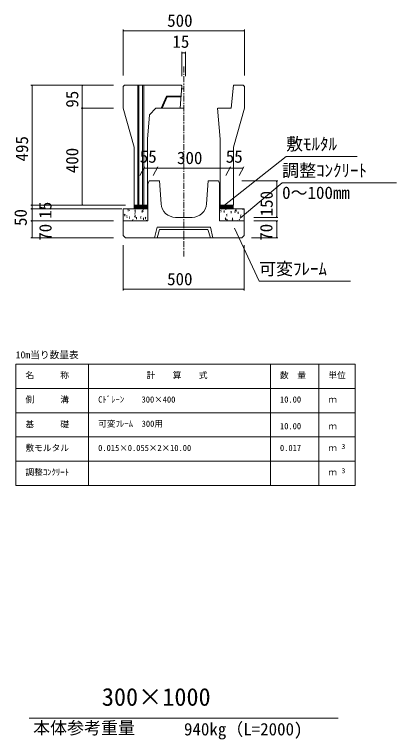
# Model space of a CAD drawing. Units: millimetres on the paper, scale 1:20. Extents: x 2 to 843, y -1 to 593.
# Drawn here: x 206.4 to 285.2, y 334.9 to 484.5 of the extents above; entities that cross this region are included whole.
import ezdxf
from ezdxf.enums import TextEntityAlignment as Align

# ---------------------------------------------------------------- set-up
doc = ezdxf.new("R2010")
doc.units = ezdxf.units.MM
doc.linetypes.add('USER1', pattern=[2, 1.25, -0.25, 0.25, -0.25])
for name, color, linetype, lineweight in [('0_2', 7, 'Continuous', 18), ('D-STR-DIM（寸法）', 7, 'Continuous', 18), ('D-STR-HTXT（旗揚げ）', 4, 'Continuous', 18), ('D-STR-STRn（構造物）', 5, 'Continuous', 18), ('D-STR-TXT（文字）', 7, 'Continuous', 18), ('D-STR（構造物外形線）', 1, 'Continuous', 18)]:
    doc.layers.add(name, color=color, linetype=linetype, lineweight=lineweight)
doc.styles.add('ＭＳ ゴシック', font='')
doc.styles.get('ＭＳ ゴシック').set_extended_font_data('MS Gothic')

msp = doc.modelspace()

# ---------------------------------------------------------------- linework, layer by layer
at = {"layer": '0_2'}
for p, q in [((228.812, 481.136), (228.962, 481.161)), ((228.962, 481.111), (228.812, 481.136)), ((253.662, 481.161), (253.812, 481.136)), ((253.812, 481.136), (253.662, 481.111)), ((240.925, 476.554), (241.075, 476.579)), ((241.075, 476.529), (240.925, 476.554)), ((241.548, 476.579), (241.698, 476.554)), ((241.698, 476.554), (241.548, 476.529)), ((209.99, 469.747), (210.015, 469.897)), ((210.015, 469.897), (210.04, 469.747)), ((220.35, 469.747), (220.375, 469.897)), ((220.375, 469.897), (220.4, 469.747)), ((220.375, 465.147), (220.35, 465.297)), ((220.35, 464.997), (220.375, 465.147)), ((220.4, 465.297), (220.375, 465.147)), ((220.375, 465.147), (220.4, 464.997)), ((233.097, 452.817), (233.247, 452.842)), ((233.247, 452.792), (233.097, 452.817)), ((235.693, 452.842), (235.843, 452.817)), ((235.843, 452.817), (235.693, 452.792)), ((235.843, 452.817), (235.993, 452.842)), ((235.993, 452.792), (235.843, 452.817)), ((250.693, 452.842), (250.843, 452.817)), ((250.843, 452.817), (250.693, 452.792)), ((250.843, 452.817), (250.993, 452.842)), ((250.993, 452.792), (250.843, 452.817)), ((253.44, 452.842), (253.59, 452.817)), ((253.59, 452.817), (253.44, 452.792)), ((260.461, 449.997), (260.486, 450.147)), ((260.486, 450.147), (260.511, 449.997)), ((210.015, 445.147), (209.99, 445.297)), ((209.99, 444.997), (210.015, 445.147)), ((210.015, 444.397), (209.99, 444.547)), ((209.99, 444.247), (210.015, 444.397)), ((210.04, 445.297), (210.015, 445.147)), ((210.015, 445.147), (210.04, 444.997)), ((210.04, 444.547), (210.015, 444.397)), ((210.015, 444.397), (210.04, 444.247)), ((220.375, 445.147), (220.35, 445.297)), ((220.4, 445.297), (220.375, 445.147)), ((260.486, 442.647), (260.461, 442.797)), ((260.511, 442.797), (260.486, 442.647)), ((210.015, 441.897), (209.99, 442.047)), ((209.99, 441.747), (210.015, 441.897)), ((210.04, 442.047), (210.015, 441.897)), ((210.015, 441.897), (210.04, 441.747)), ((260.461, 441.747), (260.486, 441.897)), ((260.486, 441.897), (260.511, 441.747)), ((210.015, 438.397), (209.99, 438.547)), ((210.04, 438.547), (210.015, 438.397)), ((260.486, 438.397), (260.461, 438.547)), ((260.511, 438.547), (260.486, 438.397)), ((228.799, 427.82), (228.949, 427.845)), ((228.949, 427.795), (228.799, 427.82)), ((253.649, 427.845), (253.799, 427.82)), ((253.799, 427.82), (253.649, 427.795))]:
    msp.add_line(p, q, dxfattribs=at)
at = {"layer": '0_2', "color": 9}
for p, q in [((228.812, 481.136), (228.832, 481.136)), ((253.812, 481.136), (253.792, 481.136)), ((240.925, 476.554), (240.945, 476.554)), ((241.698, 476.554), (241.678, 476.554)), ((210.015, 469.897), (210.015, 469.877)), ((220.375, 469.897), (220.375, 469.877)), ((220.375, 465.147), (220.375, 465.167)), ((220.375, 465.147), (220.375, 465.127)), ((233.097, 452.817), (233.117, 452.817)), ((235.843, 452.817), (235.823, 452.817)), ((235.843, 452.817), (235.863, 452.817)), ((250.843, 452.817), (250.823, 452.817)), ((250.843, 452.817), (250.863, 452.817)), ((253.59, 452.817), (253.57, 452.817)), ((260.486, 450.147), (260.486, 450.127)), ((210.015, 445.147), (210.015, 445.167)), ((210.015, 445.147), (210.015, 445.127)), ((210.015, 444.397), (210.015, 444.417)), ((210.015, 444.397), (210.015, 444.377)), ((220.375, 445.147), (220.375, 445.167)), ((210.015, 441.897), (210.015, 441.917)), ((210.015, 441.897), (210.015, 441.877)), ((260.486, 442.647), (260.486, 442.667)), ((260.486, 441.897), (260.486, 441.877)), ((210.015, 438.397), (210.015, 438.417)), ((260.486, 438.397), (260.486, 438.417)), ((228.799, 427.82), (228.819, 427.82)), ((253.799, 427.82), (253.779, 427.82))]:
    msp.add_line(p, q, dxfattribs=at)
at = {"layer": 'D-STR-DIM（寸法）'}
for p, q in [((228.812, 471.897), (228.812, 481.386)), ((228.832, 481.136), (253.792, 481.136)), ((253.812, 471.897), (253.812, 481.386)), ((240.925, 471.748), (240.925, 476.804)), ((241.678, 476.554), (240.945, 476.554)), ((241.698, 471.748), (241.698, 476.804)), ((226.812, 469.897), (209.765, 469.897)), ((210.015, 469.877), (210.015, 445.167)), ((226.812, 469.897), (220.125, 469.897)), ((220.375, 465.167), (220.375, 469.877)), ((226.812, 465.147), (220.125, 465.147)), ((226.812, 465.147), (220.125, 465.147)), ((220.375, 465.127), (220.375, 445.167)), ((232.22, 451.299), (233.241, 453.067)), ((233.117, 452.817), (235.823, 452.817)), ((234.966, 451.299), (235.987, 453.067)), ((234.966, 451.299), (235.987, 453.067)), ((235.863, 452.817), (250.823, 452.817)), ((249.966, 451.299), (250.987, 453.067)), ((249.966, 451.299), (250.987, 453.067)), ((250.863, 452.817), (253.57, 452.817)), ((252.714, 451.299), (253.734, 453.067)), ((253.312, 450.147), (260.736, 450.147)), ((260.486, 450.127), (260.486, 442.667)), ((229.312, 445.147), (209.765, 445.147)), ((229.065, 445.147), (209.765, 445.147)), ((226.799, 444.397), (209.765, 444.397)), ((228.562, 444.397), (209.765, 444.397)), ((210.015, 445.127), (210.015, 444.417)), ((210.015, 444.377), (210.015, 441.917)), ((226.799, 445.147), (220.125, 445.147)), ((226.799, 441.897), (209.765, 441.897)), ((226.799, 441.897), (209.765, 441.897)), ((210.015, 441.877), (210.015, 438.417)), ((255.799, 442.647), (260.736, 442.647)), ((255.799, 441.897), (260.736, 441.897)), ((260.486, 441.877), (260.486, 438.417)), ((226.799, 438.397), (209.765, 438.397)), ((255.299, 438.397), (260.736, 438.397)), ((228.799, 436.897), (228.799, 427.57)), ((253.799, 436.897), (253.799, 427.57)), ((228.819, 427.82), (253.779, 427.82))]:
    msp.add_line(p, q, dxfattribs=at)
at = {"layer": 'D-STR-HTXT（旗揚げ）'}
for p, q in [((249.389, 444.861), (262.424, 455.229)), ((277.086, 455.229), (262.424, 455.229)), ((252.96, 442.502), (261.605, 449.766)), ((285.204, 449.766), (261.605, 449.766)), ((251.768, 440.397), (256.852, 429.486)), ((275.715, 429.486), (256.852, 429.486)), ((206.684, 412.349), (276.684, 412.349)), ((206.684, 387.349), (206.684, 412.349)), ((221.684, 387.349), (221.684, 412.349)), ((259.184, 387.349), (259.184, 412.349)), ((269.184, 396.349), (269.184, 412.349)), ((269.184, 387.349), (269.184, 412.349)), ((276.684, 387.349), (276.684, 412.349)), ((206.684, 407.349), (276.684, 407.349)), ((206.684, 402.349), (276.684, 402.349)), ((206.684, 397.349), (276.684, 397.349)), ((206.684, 392.349), (276.684, 392.349)), ((206.684, 387.349), (276.684, 387.349)), ((209.407, 339.344), (273.191, 339.344))]:
    msp.add_line(p, q, dxfattribs=at)
at = {"layer": 'D-STR-STRn（構造物）', "color": 7, "linetype": 'USER1'}
msp.add_line((241.312, 473.765), (241.312, 434.56), dxfattribs=at)
at = {"layer": 'D-STR-STRn（構造物）'}
for p, q in [((228.799, 444.397), (233.924, 444.397)), ((228.799, 444.397), (228.799, 441.897)), ((229.776, 444.177), (229.873, 444.292)), ((229.776, 444.177), (229.896, 444.166)), ((229.991, 444.383), (230.028, 444.397)), ((229.991, 444.383), (230.091, 444.316)), ((231.065, 444.397), (231.065, 445.147)), ((231.065, 445.113), (231.1, 445.147)), ((231.065, 444.936), (231.277, 445.147)), ((231.065, 444.759), (231.454, 445.147)), ((231.065, 444.582), (231.631, 445.147)), ((231.065, 444.406), (231.807, 445.147)), ((231.234, 444.397), (231.984, 445.147)), ((231.411, 444.397), (232.161, 445.147)), ((231.588, 444.397), (232.338, 445.147)), ((231.764, 444.397), (232.514, 445.147)), ((231.941, 444.397), (232.691, 445.147)), ((232.118, 444.397), (232.868, 445.147)), ((232.295, 444.397), (233.045, 445.147)), ((232.472, 444.397), (233.222, 445.147)), ((232.648, 444.397), (233.398, 445.147)), ((232.825, 444.397), (233.575, 445.147)), ((232.866, 444.223), (233.006, 444.277)), ((232.866, 444.223), (232.965, 444.156)), ((233.002, 444.397), (233.752, 445.147)), ((233.179, 444.397), (233.924, 445.143)), ((233.355, 444.397), (233.924, 444.966)), ((233.532, 444.397), (233.924, 444.789)), ((233.709, 444.397), (233.924, 444.612)), ((233.886, 444.397), (233.924, 444.436)), ((248.674, 445.043), (248.778, 445.147)), ((248.674, 444.867), (248.955, 445.147)), ((248.674, 444.69), (249.131, 445.147)), ((248.674, 444.513), (249.308, 445.147)), ((253.799, 444.397), (248.674, 444.397)), ((248.735, 444.397), (249.485, 445.147)), ((248.912, 444.397), (249.662, 445.147)), ((249.089, 444.397), (249.839, 445.147)), ((249.265, 444.397), (250.015, 445.147)), ((249.442, 444.397), (250.192, 445.147)), ((249.619, 444.397), (250.369, 445.147)), ((249.796, 444.397), (250.546, 445.147)), ((249.972, 444.397), (250.722, 445.147)), ((249.994, 444.172), (249.972, 444.362)), ((250.018, 444.397), (250.036, 444.395)), ((250.149, 444.397), (250.899, 445.147)), ((250.326, 444.397), (251.076, 445.147)), ((250.503, 444.397), (251.253, 445.147)), ((250.658, 444.368), (250.668, 444.397)), ((250.68, 444.397), (251.43, 445.147)), ((250.856, 444.397), (251.532, 445.073)), ((251.033, 444.397), (251.532, 444.897)), ((251.21, 444.397), (251.532, 444.72)), ((251.387, 444.397), (251.532, 444.543)), ((251.532, 444.397), (251.532, 445.147)), ((251.993, 444.091), (252.148, 444.253)), ((253.532, 444.208), (253.573, 444.329)), ((253.799, 444.397), (253.799, 441.897)), ((229.044, 443.174), (229.199, 443.336)), ((229.044, 443.174), (229.222, 443.147)), ((229.179, 442.924), (229.157, 443.114)), ((229.505, 442.933), (229.645, 442.987)), ((229.505, 442.933), (229.604, 442.866)), ((229.565, 442.589), (229.605, 442.71)), ((229.857, 443.888), (229.834, 444.014)), ((230.052, 444.039), (230.092, 444.16)), ((230.054, 442.672), (230.15, 442.787)), ((231.178, 442.843), (231.334, 443.005)), ((231.178, 442.843), (231.356, 442.815)), ((231.185, 443.578), (231.325, 443.632)), ((231.185, 443.578), (231.285, 443.511)), ((231.211, 444.051), (231.307, 444.166)), ((231.211, 444.051), (231.33, 444.041)), ((231.245, 443.234), (231.286, 443.355)), ((231.292, 443.763), (231.269, 443.888)), ((231.314, 442.593), (231.292, 442.783)), ((232.379, 442.773), (232.519, 442.826)), ((232.379, 442.773), (232.479, 442.706)), ((232.645, 443.926), (232.742, 444.041)), ((232.645, 443.926), (232.765, 443.915)), ((232.726, 443.637), (232.703, 443.762)), ((232.926, 443.879), (232.966, 444)), ((248.917, 444.067), (249.057, 444.121)), ((248.917, 444.067), (249.017, 444)), ((248.978, 443.723), (249.018, 443.844)), ((249.582, 443.924), (249.679, 444.039)), ((249.582, 443.924), (249.702, 443.914)), ((249.663, 443.635), (249.64, 443.761)), ((250.111, 443.262), (250.251, 443.316)), ((250.111, 443.262), (250.211, 443.195)), ((250.171, 442.918), (250.212, 443.039)), ((251.017, 443.798), (251.113, 443.913)), ((251.017, 443.799), (251.136, 443.788)), ((251.098, 443.51), (251.074, 443.635)), ((251.792, 443.907), (251.932, 443.961)), ((251.792, 443.907), (251.891, 443.84)), ((251.852, 443.563), (251.892, 443.684)), ((251.993, 444.091), (252.171, 444.064)), ((252.128, 443.841), (252.106, 444.031)), ((252.451, 443.673), (252.548, 443.788)), ((252.451, 443.673), (252.571, 443.663)), ((252.532, 443.384), (252.509, 443.51)), ((252.985, 443.102), (253.125, 443.156)), ((252.986, 443.102), (253.085, 443.035)), ((253.046, 442.758), (253.086, 442.879)), ((230.054, 442.672), (230.173, 442.662)), ((230.135, 442.384), (230.112, 442.509)), ((230.699, 442.128), (230.839, 442.181)), ((230.699, 442.128), (230.798, 442.061)), ((230.797, 441.897), (230.799, 441.904)), ((231.488, 442.547), (231.585, 442.662)), ((231.488, 442.547), (231.608, 442.536)), ((231.569, 442.258), (231.546, 442.384)), ((232.439, 442.429), (232.48, 442.55)), ((232.923, 442.421), (233.019, 442.536)), ((232.923, 442.421), (233.043, 442.411)), ((233.004, 442.133), (232.981, 442.258)), ((233.313, 442.512), (233.468, 442.674)), ((233.313, 442.512), (233.491, 442.484)), ((233.448, 442.262), (233.426, 442.452)), ((233.573, 441.967), (233.713, 442.021)), ((233.573, 441.968), (233.672, 441.9)), ((249.86, 442.42), (249.956, 442.535)), ((249.86, 442.42), (249.979, 442.409)), ((249.941, 442.131), (249.917, 442.256)), ((250.123, 442.143), (250.279, 442.305)), ((250.123, 442.143), (250.301, 442.115)), ((250.258, 441.897), (250.237, 442.083)), ((251.294, 442.294), (251.391, 442.409)), ((251.294, 442.294), (251.414, 442.284)), ((251.305, 442.457), (251.445, 442.51)), ((251.305, 442.457), (251.405, 442.39)), ((251.375, 442.006), (251.352, 442.131)), ((251.365, 442.113), (251.406, 442.234)), ((252.34, 441.897), (252.414, 441.974)), ((252.729, 442.169), (252.825, 442.284)), ((252.729, 442.169), (252.848, 442.158)), ((252.806, 441.897), (252.786, 442.005))]:
    msp.add_line(p, q, dxfattribs=at)
at = {"layer": 'D-STR-TXT（文字）', "color": 5}
for p, q in [((233.812, 445.147), (233.924, 445.147)), ((248.812, 445.147), (248.674, 445.147))]:
    msp.add_line(p, q, dxfattribs=at)
at = {"layer": 'D-STR（構造物外形線）'}
for p, q in [((228.812, 469.647), (229.062, 469.897)), ((228.812, 469.647), (228.812, 465.147)), ((240.787, 469.897), (229.062, 469.897)), ((231.815, 445.147), (231.815, 469.897)), ((232.065, 469.897), (232.065, 445.147)), ((232.815, 469.897), (232.815, 445.147)), ((233.065, 445.147), (233.065, 469.897)), ((240.925, 469.748), (240.562, 465.147)), ((240.787, 469.897), (240.925, 469.748)), ((251.062, 465.147), (251.562, 469.897)), ((251.562, 469.897), (253.562, 469.897)), ((253.562, 469.897), (253.812, 469.647)), ((253.812, 469.647), (253.812, 465.147)), ((240.877, 469.147), (241.312, 469.147)), ((237.762, 467.647), (236.662, 465.147)), ((237.859, 467.497), (236.825, 465.147)), ((240.759, 467.647), (237.762, 467.647)), ((240.747, 467.497), (237.859, 467.497)), ((228.815, 465.147), (231.065, 457.147)), ((235.562, 465.147), (234.212, 463.797)), ((241.312, 465.147), (235.562, 465.147)), ((248.304, 465.145), (248.812, 458.797)), ((251.062, 465.147), (248.337, 465.147)), ((253.812, 465.147), (251.562, 457.147)), ((234.212, 463.797), (233.812, 458.797)), ((233.812, 458.797), (233.812, 445.147)), ((248.812, 458.797), (248.812, 445.147)), ((231.065, 457.147), (231.065, 445.147)), ((231.065, 457.147), (231.065, 445.147)), ((251.562, 457.147), (251.558, 445.147)), ((251.562, 457.147), (251.558, 445.147)), ((233.924, 449.647), (233.924, 441.897)), ((234.193, 450.147), (233.943, 449.647)), ((234.193, 450.147), (236.318, 450.147)), ((234.193, 450.147), (236.318, 450.147)), ((236.318, 450.147), (236.619, 445.455)), ((246.318, 450.147), (246.004, 445.448)), ((248.443, 450.147), (246.318, 450.147)), ((248.443, 450.147), (248.693, 449.647)), ((248.674, 449.685), (248.674, 441.897)), ((231.065, 445.147), (233.812, 445.147)), ((251.558, 445.147), (248.812, 445.147)), ((228.799, 438.897), (228.799, 441.897)), ((228.799, 441.897), (233.924, 441.897)), ((239.612, 442.648), (243.011, 442.647)), ((253.799, 441.897), (248.674, 441.897)), ((253.799, 441.897), (253.799, 438.897)), ((235.299, 438.397), (235.799, 440.647)), ((235.799, 440.647), (246.799, 440.647)), ((235.799, 438.397), (236.299, 440.147)), ((236.299, 440.147), (246.299, 440.147)), ((246.299, 440.147), (246.799, 438.397)), ((247.299, 438.397), (246.799, 440.647)), ((229.299, 438.397), (228.799, 438.897)), ((253.299, 438.397), (229.299, 438.397)), ((253.299, 438.397), (229.299, 438.397)), ((253.799, 438.897), (253.299, 438.397))]:
    msp.add_line(p, q, dxfattribs=at)
for centre, start, end in [((239.613, 445.648), 183.67103, 269.99614), ((243.011, 445.647), 269.99614, 356.18575)]:
    msp.add_arc(centre, 3, start, end, dxfattribs=at)

# ---------------------------------------------------------------- texts
at = {"layer": 'D-STR-STRn（構造物）', "color": 7, "style": 'ＭＳ ゴシック'}
for s, p in [('500', (237.892, 481.186)), ('15', (238.97, 476.852)), ('55', (232.231, 453.142)), ('300', (239.923, 452.867)), ('55', (249.978, 453.142)), ('500', (237.879, 427.87))]:
    msp.add_text(s, height=2.566, dxfattribs=at).set_placement(p, align=Align.BOTTOM_LEFT)
for s, p in [('95', (220.325, 465.266)), ('495', (209.965, 454.173)), ('400', (220.325, 451.754)), ('150', (260.436, 442.853)), ('15', (214.783, 442.377)), ('50', (209.69, 440.864)), ('70', (214.805, 437.82)), ('70', (260.377, 437.82))]:
    msp.add_text(s, height=2.566, rotation=90, dxfattribs=at).set_placement(p, align=Align.BOTTOM_LEFT)
at = {"layer": 'D-STR-TXT（文字）', "style": 'ＭＳ ゴシック'}
for s, height, p in [('敷ﾓﾙﾀﾙ', 2.566, (262.424, 455.729)), ('調整ｺﾝｸﾘｰﾄ', 2.566, (261.605, 450.266)), ('0～100mm', 2.566, (261.605, 445.675)), ('可変ﾌﾚｰﾑ', 2.566, (256.852, 429.986)), ('10m当り数量表', 1.466, (206.63, 413.112)), ('名\u3000\u3000\u3000称', 1.283, (208.646, 409.051)), ('計\u3000\u3000算\u3000\u3000式', 1.283, (233.649, 409.051)), ('数\u3000量', 1.283, (261.146, 409.051)), ('単位', 1.283, (271.146, 409.051)), ('側\u3000\u3000\u3000溝', 1.283, (208.646, 404.051)), ('Cﾄﾞﾚｰﾝ\u3000\u3000300×400', 1.283, (223.646, 404.051)), ('10.00', 1.283, (261.159, 404.051)), ('ｍ', 1.283, (271.146, 404.051)), ('可変ﾌﾚｰﾑ\u3000300用', 1.283, (223.646, 399.051)), ('基\u3000\u3000\u3000礎', 1.283, (208.646, 398.918)), ('10.00', 1.283, (261.159, 398.551)), ('ｍ', 1.283, (271.146, 398.551)), ('敷モルタル', 1.283, (208.646, 394.051)), ('0.015×0.055×2×10.00', 1.283, (223.646, 394.051)), ('0.017', 1.283, (261.159, 394.051)), ('ｍ', 1.283, (271.146, 394.051)), ('3', 1.026, (273.847, 394.553)), ('調整ｺﾝｸﾘｰﾄ', 1.283, (208.646, 389.051)), ('ｍ', 1.283, (271.146, 389.051)), ('3', 1.026, (273.847, 389.553)), ('300×1000', 3.666, (224.409, 340.792)), ('本体参考重量', 2.566, (210.238, 335.277)), ('940kg（L=2000)', 2.566, (241.358, 335.013))]:
    msp.add_text(s, height=height, dxfattribs=at).set_placement(p, align=Align.BOTTOM_LEFT)

doc.saveas('drawing.dxf')
